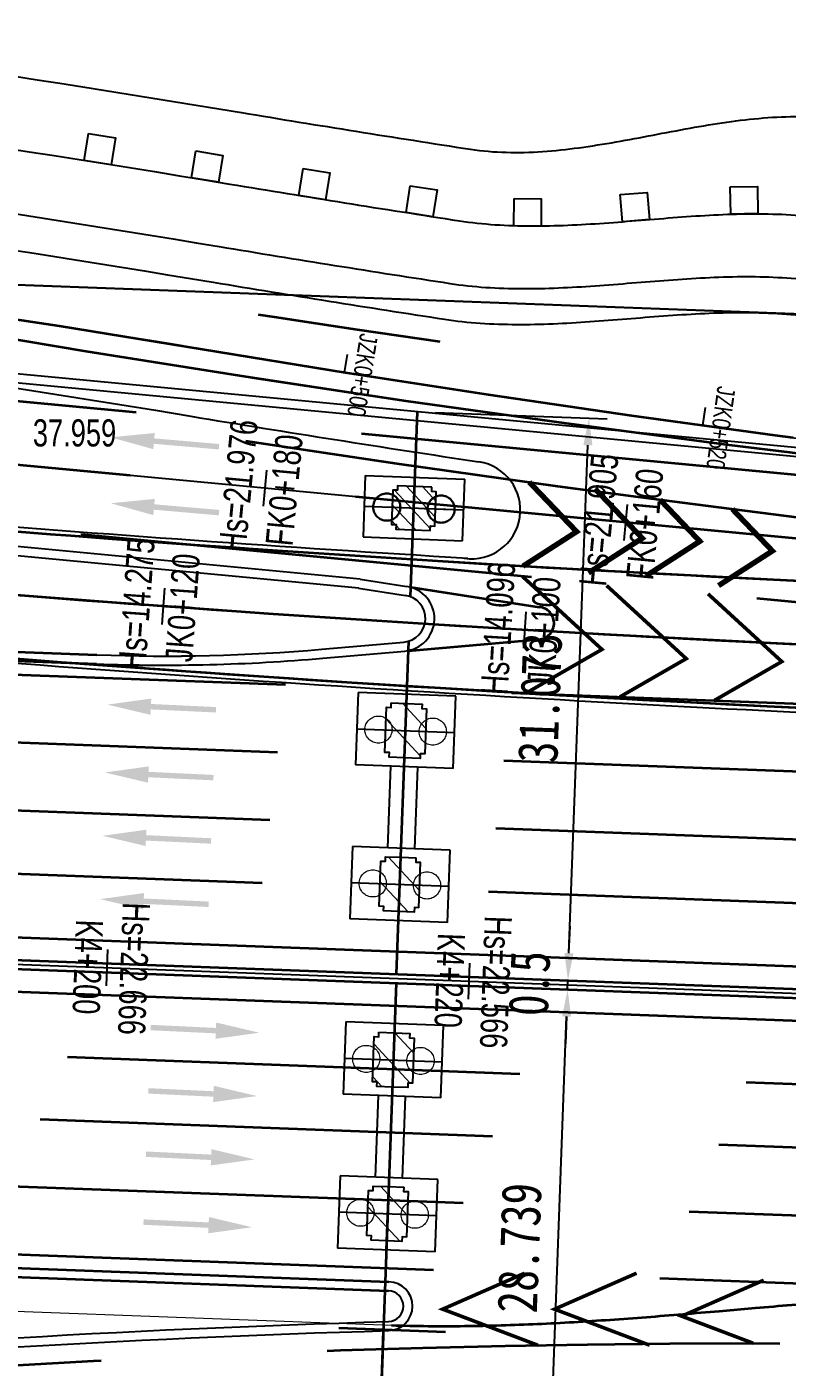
# Model space of a CAD drawing. Extents: x 0 to 558779, y 0 to 2762081.
# Drawn here: x 520417.3 to 520459.3, y 2757601.4 to 2757675.4 of the extents above; entities that cross this region are included whole.
import ezdxf
from ezdxf.enums import TextEntityAlignment as Align

# ---------------------------------------------------------------- set-up
doc = ezdxf.new("R2010")
doc.units = 0
doc.header["$LTSCALE"] = 20
doc.header["$PDMODE"] = 34
for name, pattern in [('ACAD_ISO03W100', [30, 12, -18]), ('CENTER', [2, 1.25, -0.25, 0.25, -0.25]), ('DASHED', [19.05, 12.7, -6.35]), ('HIDDEN', [0.375, 0.25, -0.125])]:
    doc.linetypes.add(name, pattern=pattern)
for name, color, linetype in [('0JT-地面箭头', 255, 'Continuous'), ('B-标线', 8, 'Continuous'), ('B-标线 地面', 46, 'Continuous'), ('DL-中心线', 10, 'Continuous'), ('DL-人行道边线', 1, 'Continuous'), ('DL-树池', 110, 'Continuous'), ('DL-非机动车道边线', 6, 'Continuous'), ('L-主桥边线', 240, 'Continuous'), ('L-洛秀互通匝道边线', 140, 'Continuous'), ('L-脊线', 222, 'Continuous'), ('L-辅路绿化带', 3, 'Continuous'), ('Pile-JZ', 7, 'Continuous'), ('QL-主线桥墩', 191, 'Continuous'), ('QL-桥跨数值', 6, 'Continuous'), ('RD-红线', 230, 'Continuous'), ('XW_2022', 7, 'Continuous'), ('XW_F', 7, 'Continuous'), ('XW_J', 7, 'Continuous'), ('XW_JZ', 7, 'Continuous'), ('XW_JZ-江城大道左辅路', 7, 'Continuous'), ('YD-G1', 3, 'Continuous'), ('主线墩中心线', 6, 'Continuous'), ('主线墩号', 1, 'Continuous'), ('主线桥宽', 4, 'Continuous'), ('桩号-2022', 7, 'Continuous'), ('桩号-F', 7, 'Continuous'), ('桩号-J', 7, 'Continuous'), ('点划线', 6, 'CENTER'), ('粗实线', 1, 'Continuous'), ('设计高-2022', 7, 'Continuous'), ('设计高-F', 7, 'Continuous'), ('设计高-J', 7, 'Continuous'), ('设计高-地面高-2022', 7, 'Continuous'), ('设计高-地面高-F', 7, 'Continuous'), ('设计高-地面高-J', 7, 'Continuous')]:
    doc.layers.add(name, color=color, linetype=linetype)
for name, color, linetype, lineweight in [('构造粗虚', 2, 'DASHED', 30), ('构造细实', 5, 'Continuous', 15), ('细线', 3, 'Continuous', 18), ('细虚线', 2, 'DASHED', 15)]:
    doc.layers.add(name, color=color, linetype=linetype, lineweight=lineweight)
doc.styles.get("Standard").update_dxf_attribs({"font": 'fsdb_e.shx', "width": 0.7, "bigfont": 'hzdx.shx'})
doc.styles.add('仿宋', font='simfang_0.ttf', dxfattribs={"width": 0.8})
doc.dimstyles.new('跨度', dxfattribs={"dimscale": 2, "dimtxt": 2.2, "dimasz": 1.5, "dimexe": 1, "dimexo": 1, "dimgap": 1, "dimtad": 1, "dimdec": 3, "dimzin": 9, "dimdsep": 46, "dimtxsty": '仿宋', "dimcen": 0, "dimclrd": 4, "dimclre": 4, "dimclrt": 256, "dimadec": 0, "dimazin": 3, "dimtfac": 1, "dimtdec": 3, "dimtix": 1, "dimtmove": 2, "dimatfit": 3, "dimfxl": 1, "dimtolj": 1, "dimtzin": 0, "dimarcsym": 2})

# ---------------------------------------------------------------- blocks, each defined once
blk = doc.blocks.new('shuchi01')
at = {"layer": 'DL-树池', "color": 3}
blk.add_lwpolyline([(-0.75, 1.5), (0.75, 1.5), (0.75, 0), (-0.75, 0)], close=True, dxfattribs=at)
blk = doc.blocks.new('E40')
at = {"layer": '构造细实'}
h = blk.add_hatch(dxfattribs=at)
h.set_pattern_fill('ANSI31', color=4, scale=0.4, style=0)
h.set_pattern_definition([(45, (-456.4983, -204.118), (-0.8980256, 0.8980256), [])])
h.paths.add_polyline_path([(5.25, 0.85), (5.25, 0), (5.25, -0.85), (5, -0.85), (5, -1.1), (2.5, -1.1), (2.5, -0.85), (2.25, -0.85), (2.25, 0), (2.25, 0.85), (2.5, 0.85), (2.5, 1.1), (5, 1.1), (5, 0.85)])
h.paths.add_polyline_path([(-6, -1.1), (-6, -0.85), (-6.25, -0.85), (-6.25, 0), (-6.25, 0.85), (-6, 0.85), (-6, 1.1), (-3.5, 1.1), (-3.5, 0.85), (-3.25, 0.85), (-3.25, 0), (-3.25, -0.85), (-3.5, -0.85), (-3.5, -1.1)])
at = {"layer": '点划线', "ltscale": 0.3}
for p, q in [((-4.75, 2.7), (-4.75, -2.7)), ((3.75, 2.7), (3.75, -2.7)), ((-6.75, 0), (5.75, 0))]:
    blk.add_line(p, q, dxfattribs=at)
at = {"layer": '粗实线'}
for p, q in [((-6.75, -2.7), (-6.75, 2.7)), ((-2.75, 2.7), (-6.75, 2.7)), ((-2.75, -2.7), (-2.75, 2.7)), ((1.75, -2.7), (1.75, 2.7)), ((5.75, 2.7), (1.75, 2.7)), ((5.75, -2.7), (5.75, 2.7)), ((-2.75, 0.75), (1.75, 0.75)), ((-2.75, -0.75), (1.75, -0.75)), ((-6.75, -2.7), (-2.75, -2.7)), ((1.75, -2.7), (5.75, -2.7))]:
    blk.add_line(p, q, dxfattribs=at)
at = {"layer": '粗实线', "color": 4}
for points in [[(-6, -1.1), (-6, -0.85), (-6.25, -0.85), (-6.25, 0), (-6.25, 0.85), (-6, 0.85), (-6, 1.1), (-3.5, 1.1), (-3.5, 0.85), (-3.25, 0.85), (-3.25, 0), (-3.25, -0.85)], [(-6, -1.1), (-3.5, -1.1), (-3.5, -0.85), (-3.25, -0.85)]]:
    blk.add_lwpolyline(points, dxfattribs=at)
blk.add_lwpolyline([(5.25, 0.85), (5.25, 0), (5.25, -0.85), (5, -0.85), (5, -1.1), (2.5, -1.1), (2.5, -0.85), (2.25, -0.85), (2.25, 0), (2.25, 0.85), (2.5, 0.85), (2.5, 1.1), (5, 1.1), (5, 0.85)], close=True, dxfattribs=at)
at = {"layer": '细虚线', "ltscale": 5}
for centre in [(-4.75, 1.5), (3.75, 1.5), (-4.75, -1.5), (3.75, -1.5)]:
    blk.add_circle(centre, 0.75, dxfattribs=at)
blk = doc.blocks.new('*D1527')
at = {"layer": 'DEFPOINTS', "color": 0}
for p in [(3416.84, -377.308), (3426.305, -377.66), (3415.77, -406.027)]:
    blk.add_point(p, dxfattribs=at)
at = {"layer": '主线桥宽', "color": 4, "lineweight": -2}
for p, q in [((3417.84, -377.345), (3427.305, -377.698)), ((3425.291, -404.88), (3426.249, -379.159)), ((3416.769, -406.064), (3426.235, -406.416))]:
    blk.add_line(p, q, dxfattribs=at)
at = {"layer": '主线桥宽', "color": 4}
for points in [[(3426.499, -379.169), (3426, -379.15), (3426.305, -377.66)], [(3425.041, -404.871), (3425.541, -404.89), (3425.235, -406.379)]]:
    blk.add_solid(points, dxfattribs=at)
at = {"layer": '主线桥宽', "insert": (3423.653, -391.941), "char_height": 2.2, "attachment_point": 5, "rotation": 87.86625, "style": '仿宋'}
blk.add_mtext('\\A1;28.739', dxfattribs=at)
blk = doc.blocks.new('*D1554')
at = {"layer": 'DEFPOINTS', "color": 0}
for p in [(3416.859, -376.808), (3416.84, -377.308), (3426.324, -377.161)]:
    blk.add_point(p, dxfattribs=at)
at = {"layer": '主线桥宽', "color": 4, "lineweight": -2}
for p, q in [((3426.38, -375.662), (3426.436, -374.163)), ((3417.84, -377.345), (3427.305, -377.698)), ((3417.858, -376.845), (3427.323, -377.198)), ((3426.305, -377.66), (3426.324, -377.161)), ((3426.249, -379.159), (3426.194, -380.658))]:
    blk.add_line(p, q, dxfattribs=at)
at = {"layer": '主线桥宽', "color": 4}
for points in [[(3426.13, -375.652), (3426.63, -375.671), (3426.324, -377.161)], [(3426.499, -379.169), (3426, -379.15), (3426.305, -377.66)]]:
    blk.add_solid(points, dxfattribs=at)
at = {"layer": '主线桥宽', "insert": (3424.197, -377.332), "char_height": 2.2, "attachment_point": 5, "rotation": 87.86625, "style": '仿宋'}
blk.add_mtext('\\A1;0.5', dxfattribs=at)
blk = doc.blocks.new('*D1555')
at = {"layer": 'DEFPOINTS', "color": 0}
for p in [(3418.016, -345.757), (3427.481, -346.109), (3416.859, -376.808)]:
    blk.add_point(p, dxfattribs=at)
at = {"layer": '主线桥宽', "color": 4, "lineweight": -2}
for p, q in [((3419.015, -345.794), (3428.48, -346.147)), ((3426.38, -375.662), (3427.425, -347.608)), ((3417.858, -376.845), (3427.323, -377.198))]:
    blk.add_line(p, q, dxfattribs=at)
at = {"layer": '主线桥宽', "color": 4}
for points in [[(3427.675, -347.618), (3427.175, -347.599), (3427.481, -346.109)], [(3426.13, -375.652), (3426.63, -375.671), (3426.324, -377.161)]]:
    blk.add_solid(points, dxfattribs=at)
at = {"layer": '主线桥宽', "insert": (3424.785, -361.556), "char_height": 2.2, "attachment_point": 5, "rotation": 87.86625, "style": '仿宋'}
blk.add_mtext('\\A1;31.073', dxfattribs=at)
blk = doc.blocks.new('独柱墩20220927')
at = {"layer": '构造细实'}
h = blk.add_hatch(dxfattribs=at)
h.set_pattern_fill('ANSI31', color=4, scale=0.2, style=0)
h.paths.add_polyline_path([(0, 1.2), (-0.95, 1.2), (-0.95, 0.95), (-1.2, 0.95), (-1.2, 0), (0, 0)])
h.paths.add_polyline_path([(0, 0), (1.2, 0), (1.2, 0.95), (0.95, 0.95), (0.95, 1.2), (0, 1.2)])
h.paths.add_polyline_path([(-1.2, 0), (-1.2, -0.95), (-0.95, -0.95), (-0.95, -1.2), (0, -1.2), (0, 0)])
h.paths.add_polyline_path([(0, -1.2), (0.95, -1.2), (0.95, -0.95), (1.2, -0.95), (1.2, 0), (0, 0)])
at = {"layer": '构造粗虚', "ltscale": 5}
for centre in [(0, 1.5), (0, -1.5)]:
    blk.add_circle(centre, 0.75, dxfattribs=at)
at = {"layer": '点划线', "ltscale": 29.527559}
for p, q in [((0, 2.75), (0, -2.75)), ((-1.7, 0), (1.7, 0)), ((0, -0.583), (0, -2.167))]:
    blk.add_line(p, q, dxfattribs=at)
at = {"layer": '粗实线'}
for p, q in [((-1.7, 2.75), (-1.7, -2.75)), ((1.7, 2.75), (-1.7, 2.75)), ((1.7, 2.75), (1.7, -2.75)), ((-1.7, -2.75), (1.7, -2.75))]:
    blk.add_line(p, q, dxfattribs=at)
blk.add_lwpolyline([(1.2, -0.95), (1.2, 0), (1.2, 0.95), (0.95, 0.95), (0.95, 1.2), (-0.95, 1.2), (-0.95, 0.95), (-1.2, 0.95), (-1.2, 0), (-1.2, -0.95), (-0.95, -0.95), (-0.95, -1.2), (0.95, -1.2), (0.95, -0.95)], close=True, dxfattribs=at)
blk = doc.blocks.new('主线桥墩10.09')
at = {"layer": 'L-主桥边线'}
for p, q in [((3412.7401, -358.87), (3417.2644, -358.4748)), ((3415.7702, -406.0265), (3416.1247, -396.5116))]:
    blk.add_line(p, q, dxfattribs=at)
at = {"layer": 'L-主桥边线', "color": 3, "lineweight": 35}
for points in [[(1927.5544, -306.876), (1927.5544, -306.876, 0.0200316), (2286.8826, -334.7071), (3681.6686, -386.6743)], [(1927.4958, -307.3726, 0.0200316), (2286.864, -335.2068), (3681.65, -387.174)]]:
    blk.add_lwpolyline(points, format="xyb", dxfattribs=at)
at = {"layer": 'L-主桥边线', "lineweight": 35, "ltscale": 2, "flags": 128}
for points in [[(3015.7705, -344.8524), (3400.3165, -359.1798)], [(2356.2377, -354.8033), (3416.4211, -394.3038)]]:
    blk.add_lwpolyline(points, dxfattribs=at)
at = {"layer": 'L-主桥边线', "flags": 128}
for points in [[(3418.2311, -345.7772), (3418.0157, -345.7568)], [(3574.9001, -360.6139), (3418.2311, -345.7772)]]:
    blk.add_lwpolyline(points, dxfattribs=at)
at = {"layer": 'L-主桥边线'}
for centre, radius, start, end in [((3417.1513, -357.1798), 1.3, 274.991267, 81.156558), ((3404.0397, -259.2492), 100, 267.866251, 274.991267), ((3416.3895, -395.1532), 0.85, 271.672067, 87.866251)]:
    blk.add_arc(centre, radius, start, end, dxfattribs=at)
at = {"layer": '主线墩中心线', "linetype": 'CENTER', "lineweight": 35}
for p, q in [((3417.6351, -355.9732), (3418.0157, -345.7568)), ((3416.8588, -376.808), (3417.544, -358.419)), ((3416.8402, -377.3076), (3415.6144, -410.2077))]:
    blk.add_line(p, q, dxfattribs=at)
at = {"layer": '主线墩号', "rotation": 87.86625111497356}
for p in [(3417.22, -367.1139), (3416.5423, -385.3021)]:
    blk.add_blockref('E40', p, dxfattribs=at)
at = {"layer": '细线', "rotation": 87.86625114163546}
blk.add_blockref('独柱墩20220927', (3417.8175, -351.0758), dxfattribs=at)
at = {"layer": '主线桥宽'}
for base, p1, p2, picture, middle in [((3427.4809, -346.1095), (3416.8588, -376.808), (3418.0157, -345.7568), '*D1555', (3424.785, -361.5562)), ((3426.324, -377.1606), (3416.8402, -377.3076), (3416.8588, -376.808), '*D1554', (3424.1973, -377.3316))]:
    dim = blk.add_linear_dim(base=base, p1=p1, p2=p2, angle=267.866251, dimstyle='跨度', override={"dimscale": 1, "dimfxl": 0.6}, dxfattribs=at)
    dim.commit()
    dim.dimension.update_dxf_attribs({"geometry": picture, "text_midpoint": middle})
dim = blk.add_aligned_dim(p1=(3415.7702, -406.0265), p2=(3416.8402, -377.3076), distance=-9.4717, dimstyle='跨度', override={"dimscale": 1, "dimfxl": 0.6}, dxfattribs=at)
dim.commit()
dim.dimension.update_dxf_attribs({"geometry": '*D1527', "text_midpoint": (3423.653, -391.9408)})

msp = doc.modelspace()

# ---------------------------------------------------------------- hatches: boundary and pattern name
at = {"layer": '0JT-地面箭头', "linetype": 'ACAD_ISO03W100'}
for points in [[(520421.937, 2757652.727), (520424.289, 2757652.072), (520424.315, 2757652.371), (520427.901, 2757652.06), (520427.927, 2757652.359), (520424.341, 2757652.67), (520424.367, 2757652.968)], [(520421.937, 2757649.087), (520424.289, 2757648.431), (520424.315, 2757648.73), (520427.901, 2757648.419), (520427.927, 2757648.718), (520424.341, 2757649.029), (520424.367, 2757649.328)], [(520421.755, 2757637.965), (520424.131, 2757637.402), (520424.145, 2757637.701), (520427.741, 2757637.53), (520427.756, 2757637.83), (520424.16, 2757638.001), (520424.174, 2757638.301)], [(520421.616, 2757634.218), (520423.992, 2757633.654), (520424.006, 2757633.954), (520427.602, 2757633.783), (520427.616, 2757634.082), (520424.02, 2757634.254), (520424.034, 2757634.553)], [(520421.485, 2757630.72), (520423.861, 2757630.157), (520423.876, 2757630.456), (520427.471, 2757630.285), (520427.486, 2757630.585), (520423.89, 2757630.756), (520423.904, 2757631.056)], [(520421.355, 2757627.223), (520423.731, 2757626.659), (520423.745, 2757626.959), (520427.341, 2757626.788), (520427.355, 2757627.087), (520423.759, 2757627.258), (520423.774, 2757627.558)], [(520430.137, 2757619.845), (520427.761, 2757620.408), (520427.747, 2757620.109), (520424.151, 2757620.28), (520424.137, 2757619.98), (520427.733, 2757619.809), (520427.719, 2757619.509)], [(520430.007, 2757616.347), (520427.631, 2757616.911), (520427.617, 2757616.611), (520424.021, 2757616.782), (520424.007, 2757616.482), (520427.603, 2757616.311), (520427.588, 2757616.012)], [(520429.877, 2757612.849), (520427.501, 2757613.413), (520427.486, 2757613.113), (520423.891, 2757613.285), (520423.876, 2757612.985), (520427.472, 2757612.814), (520427.458, 2757612.514)], [(520429.737, 2757609.102), (520427.361, 2757609.666), (520427.347, 2757609.366), (520423.751, 2757609.537), (520423.737, 2757609.237), (520427.333, 2757609.066), (520427.318, 2757608.767)]]:
    msp.add_hatch(color=256, dxfattribs=at).paths.add_polyline_path(points)

# ---------------------------------------------------------------- linework, layer by layer
at = {"layer": 'B-标线', "linetype": 'HIDDEN', "lineweight": 35, "ltscale": 5}
for p, q in [((520438.515, 2757644.459), (520445.6, 2757643.357)), ((520438.384, 2757640.941), (520445.482, 2757641.561))]:
    msp.add_line(p, q, dxfattribs=at)
at = {"layer": 'B-标线', "linetype": 'HIDDEN', "lineweight": 35, "ltscale": 5, "flags": 128}
for points in [[(516322.438, 2758316.933), (516956.171, 2758023.087, 0.079369), (517564.823, 2757850.856), (518947.799, 2757687.806, 0.020032), (519307.547, 2757659.942), (521003.552, 2757596.752)], [(516320.965, 2758313.758), (516954.699, 2758019.912, 0.079369), (517564.414, 2757847.38), (518947.39, 2757684.33, 0.020032), (519307.417, 2757656.444), (521003.422, 2757593.254)], [(516319.388, 2758310.356), (516953.121, 2758016.51, 0.079369), (517563.975, 2757843.656), (518946.951, 2757680.605, 0.020032), (519307.277, 2757652.697), (521003.282, 2757589.507)], [(516317.81, 2758306.954), (516951.544, 2758013.108, 0.079369), (517563.535, 2757839.932), (518946.511, 2757676.881, 0.020032), (519307.137, 2757648.95), (521003.142, 2757585.76)], [(520609.666, 2757632.942), (520351.861, 2757657.357, 0.014295), (520266.291, 2757662.998), (520121.205, 2757668.404, -0.000386), (520115.653, 2757668.613, -0.001157), (520110.102, 2757668.84, -0.001929), (520104.553, 2757669.101, -0.002701), (520099.006, 2757669.414, -0.003472), (520093.464, 2757669.795, -0.004244), (520087.928, 2757670.261, -0.005015), (520082.402, 2757670.83, -0.005787), (520076.889, 2757671.518, -0.006559), (520071.395, 2757672.342, -0.006945), (520066.2, 2757673.265, -0.006945), (520061.484, 2757674.239, -0.006945), (520057.146, 2757675.262, -0.006945), (520053.117, 2757676.331, -0.006945), (520049.348, 2757677.444, -0.006945), (520045.803, 2757678.598, -0.006945), (520042.456, 2757679.793, -0.006945), (520039.284, 2757681.025, -0.006945), (520036.271, 2757682.293, -0.006945), (520033.402, 2757683.594, -0.006945), (520030.667, 2757684.929, -0.006945), (520028.056, 2757686.293, -0.006945), (520025.56, 2757687.687, -0.003472), (520024.353, 2757688.395, -0.241172), (519975.908, 2757765.624, -0.001215), (519975.867, 2757766.111, -0.002431), (519975.789, 2757767.109, -0.002431), (519975.72, 2757768.138, -0.002431), (519975.658, 2757769.201, -0.002431), (519975.605, 2757770.303, -0.002431), (519975.562, 2757771.446, -0.002431), (519975.528, 2757772.636, -0.002431), (519975.504, 2757773.88, -0.002431), (519975.492, 2757775.185, -0.002431), (519975.493, 2757776.56, -0.002431), (519975.508, 2757778.019, -0.002431), (519975.539, 2757779.579, -0.002431), (519975.59, 2757781.264, -0.002431), (519975.663, 2757783.109, -0.002296), (519975.758, 2757785.051, -0.002025), (519975.87, 2757786.993, -0.001755), (519975.996, 2757788.933, -0.001485), (519976.136, 2757790.872, -0.001215), (519976.285, 2757792.811, -0.000945), (519976.444, 2757794.749, -0.000675), (519976.608, 2757796.686, -0.000405), (519976.776, 2757798.624, -0.000135), (519976.947, 2757800.561, -0.000023), (519977.118, 2757802.497, -0.000068), (519977.29, 2757804.434, -0.000113), (519977.462, 2757806.371, -0.000158), (519977.635, 2757808.308, -0.000203), (519977.809, 2757810.244, -0.000248), (519977.986, 2757812.181, -0.000293), (519978.164, 2757814.117, -0.000338), (519978.345, 2757816.053, -0.000383), (519978.528, 2757817.989, -0.000405), (519978.706, 2757819.827, -0.000405), (519978.87, 2757821.505, -0.000405), (519979.025, 2757823.057, -0.000405), (519979.172, 2757824.509, -0.000405), (519979.313, 2757825.877, -0.000405), (519979.449, 2757827.175, -0.000405), (519979.58, 2757828.412, -0.000405), (519979.708, 2757829.596, -0.000405), (519979.833, 2757830.733, -0.000405), (519979.955, 2757831.829, -0.000405), (519980.074, 2757832.887, -0.000405), (519980.191, 2757833.912, -0.000405), (519980.307, 2757834.906, -0.000203), (519980.364, 2757835.392, -0.042599), (520000.875, 2757935.361)], [(520609.996, 2757636.427), (520352.191, 2757660.841, 0.014295), (520266.421, 2757666.495), (520121.335, 2757671.901, -0.000386), (520115.788, 2757672.111, -0.001157), (520110.253, 2757672.337, -0.001929), (520104.731, 2757672.597, -0.002701), (520099.222, 2757672.907, -0.003472), (520093.728, 2757673.285, -0.004244), (520088.251, 2757673.746, -0.005015), (520082.795, 2757674.308, -0.005787), (520077.363, 2757674.986, -0.006559), (520071.96, 2757675.796, -0.006945), (520066.86, 2757676.702, -0.006945), (520062.24, 2757677.657, -0.006945), (520057.996, 2757678.657, -0.006945), (520054.061, 2757679.701, -0.006945), (520050.385, 2757680.786, -0.006945), (520046.933, 2757681.911, -0.006945), (520043.677, 2757683.073, -0.006945), (520040.596, 2757684.269, -0.006945), (520037.673, 2757685.499, -0.006945), (520034.893, 2757686.761, -0.006945), (520032.245, 2757688.053, -0.006945), (520029.72, 2757689.372, -0.006945), (520027.309, 2757690.719, -0.003472), (520026.145, 2757691.402, -0.241172), (519979.395, 2757765.928, -0.001215), (519979.355, 2757766.398, -0.002431), (519979.28, 2757767.362, -0.002431), (519979.213, 2757768.357, -0.002431), (519979.153, 2757769.386, -0.002431), (519979.102, 2757770.454, -0.002431), (519979.06, 2757771.563, -0.002431), (519979.027, 2757772.719, -0.002431), (519979.004, 2757773.929, -0.002431), (519978.992, 2757775.2, -0.002431), (519978.993, 2757776.541, -0.002431), (519979.008, 2757777.966, -0.002431), (519979.038, 2757779.492, -0.002431), (519979.088, 2757781.142, -0.002431), (519979.159, 2757782.954, -0.002296), (519979.253, 2757784.864, -0.002025), (519979.363, 2757786.777, -0.001755), (519979.488, 2757788.693, -0.001485), (519979.626, 2757790.611, -0.001215), (519979.774, 2757792.533, -0.000945), (519979.931, 2757794.458, -0.000675), (519980.095, 2757796.386, -0.000405), (519980.263, 2757798.317, -0.000135), (519980.434, 2757800.252, -0.000023), (519980.605, 2757802.189, -0.000068), (519980.776, 2757804.125, -0.000113), (519980.948, 2757806.061, -0.000158), (519981.121, 2757807.995, -0.000203), (519981.295, 2757809.929, -0.000248), (519981.471, 2757811.862, -0.000293), (519981.649, 2757813.794, -0.000338), (519981.829, 2757815.725, -0.000383), (519982.013, 2757817.656, -0.000405), (519982.189, 2757819.489, -0.000405), (519982.353, 2757821.16, -0.000405), (519982.507, 2757822.707, -0.000405), (519982.654, 2757824.153, -0.000405), (519982.794, 2757825.515, -0.000405), (519982.93, 2757826.808, -0.000405), (519983.06, 2757828.039, -0.000405), (519983.188, 2757829.217, -0.000405), (519983.312, 2757830.349, -0.000405), (519983.433, 2757831.439, -0.000405), (519983.552, 2757832.492, -0.000405), (519983.668, 2757833.511, -0.000405), (519983.783, 2757834.499, -0.000203), (519983.84, 2757834.983, -0.042599), (520004.231, 2757934.369, -0.042599)], [(518722.616, 2757735.5), (518950.258, 2757708.661, 0.020032), (519308.329, 2757680.927), (521004.334, 2757617.737)], [(518722.177, 2757731.776), (518949.819, 2757704.937, 0.020032), (519308.189, 2757677.18), (521004.194, 2757613.99)], [(518721.738, 2757728.051), (518949.38, 2757701.213, 0.020032), (519308.05, 2757673.433), (521004.055, 2757610.243)], [(518721.328, 2757724.575), (518948.97, 2757697.737, 0.020032), (519307.919, 2757669.935), (521003.924, 2757606.745)], [(520557.173, 2757634.398), (520351.531, 2757653.872, 0.014295), (520266.161, 2757659.5), (520121.076, 2757664.906)], [(520511.027, 2757639.284), (520476.679, 2757640.564, -0.012224), (520403.486, 2757645.085, 0.012224), (520330.293, 2757649.606), (520071.505, 2757659.248, 0.004337), (520036.824, 2757660.239, 0.004041)], [(519984.445, 2757610.925, 0.01718), (520056.154, 2757605.782), (520291.573, 2757597.011, 0.032122), (520393.772, 2757599.769, -0.025867), (520466.458, 2757602.64), (520590.997, 2757601.115)]]:
    msp.add_lwpolyline(points, format="xyb", dxfattribs=at)
at = {"layer": 'B-标线', "lineweight": 35, "flags": 128}
for points in [[(518725.387, 2757720.573), (518948.561, 2757694.261, 0.020032), (519307.789, 2757666.438), (521003.794, 2757603.247)], [(518725.036, 2757717.593), (518948.209, 2757691.282, 0.020032), (519307.677, 2757663.44), (521003.682, 2757600.25)], [(520511.158, 2757642.782), (520476.81, 2757644.062, -0.012224), (520403.787, 2757648.572, 0.012224), (520330.424, 2757653.103), (520071.636, 2757662.745, 0.005074), (520030.985, 2757663.847, 0.005074)], [(520510.897, 2757635.787), (520476.549, 2757637.066, -0.012224), (520403.185, 2757641.598, 0.012224), (520330.163, 2757646.108), (520071.375, 2757655.75, 0.009271), (519997.356, 2757657.134, -0.009271), (519923.077, 2757658.523, -0.009271)]]:
    msp.add_lwpolyline(points, format="xyb", dxfattribs=at)
at = {"layer": 'B-标线', "const_width": 0.2}
for points in [[(520444.663, 2757645.053), (520449.061, 2757641.015), (520444.841, 2757638.583)], [(520449.318, 2757644.542), (520453.715, 2757640.504), (520450.046, 2757638.389)], [(520454.919, 2757644.081), (520458.992, 2757640.342), (520455.267, 2757638.195)], [(520444.794, 2757606.563), (520440.264, 2757604.576), (520445.519, 2757602.585)], [(520450.972, 2757606.563), (520446.442, 2757604.576), (520451.697, 2757602.585)], [(520457.992, 2757606.177), (520453.462, 2757604.19), (520457.414, 2757602.693)]]:
    msp.add_lwpolyline(points, dxfattribs=at)
at = {"layer": 'B-标线', "linetype": 'HIDDEN', "lineweight": 35, "ltscale": 5}
msp.add_arc((520445.515, 2757642.461), 0.9, 267.86625, 84.59019, dxfattribs=at)
at = {"layer": 'B-标线 地面', "linetype": 'HIDDEN', "lineweight": 35, "ltscale": 10}
msp.add_line((520359.589, 2757606.335), (520440.421, 2757603.323), dxfattribs=at)
at = {"layer": 'B-标线 地面', "linetype": 'HIDDEN', "lineweight": 35, "ltscale": 10, "flags": 128}
for points in [[(520355.939, 2757670.708, -0.019936), (520403.573, 2757663.976, 0.00929), (520440.117, 2757658.016, 0.00929)], [(520355.588, 2757667.225, -0.019936), (520402.945, 2757660.533, 0.035768), (520544.989, 2757645.024), (520594.104, 2757643.194)], [(520355.236, 2757663.743, -0.019936), (520402.318, 2757657.089, 0.035768), (520544.859, 2757641.527), (520593.974, 2757639.697)], [(520544.859, 2757641.526), (520476.81, 2757644.062, -0.012224), (520403.787, 2757648.572, 0.003094), (520385.24, 2757650.058, 0.003094)], [(520544.729, 2757638.029), (520476.679, 2757640.564, -0.012224), (520403.486, 2757645.085, 0.003094), (520384.982, 2757646.567, 0.003094)], [(520544.598, 2757634.531), (520476.549, 2757637.066, -0.012224), (520403.185, 2757641.598, 0.003094), (520384.724, 2757643.077, 0.003094)]]:
    msp.add_lwpolyline(points, format="xyb", dxfattribs=at)
at = {"layer": 'B-标线 地面', "lineweight": 35, "ltscale": 10, "const_width": 0.3, "flags": 128}
for points in [[(520445.051, 2757650.251), (520447.662, 2757647.519), (520444.688, 2757645.604)], [(520448.676, 2757649.888), (520451.287, 2757647.156), (520448.313, 2757645.241)], [(520452.271, 2757649.281), (520454.464, 2757646.986), (520451.49, 2757645.071)], [(520456.257, 2757648.768), (520458.471, 2757646.452), (520455.497, 2757644.538)]]:
    msp.add_lwpolyline(points, dxfattribs=at)
at = {"layer": 'DL-中心线', "linetype": 'CENTER', "lineweight": 35, "ltscale": 5, "flags": 128}
for points in [[(520609.666, 2757632.942), (520351.861, 2757657.357, 0.014295), (520266.291, 2757662.998), (520121.205, 2757668.404, -0.000386), (520115.653, 2757668.613, -0.001157), (520110.102, 2757668.84, -0.001929), (520104.553, 2757669.101, -0.002701), (520099.006, 2757669.414, -0.003472), (520093.464, 2757669.795, -0.004244), (520087.928, 2757670.261, -0.005015), (520082.402, 2757670.83, -0.005787), (520076.889, 2757671.518, -0.006559), (520071.395, 2757672.342, -0.006945), (520066.2, 2757673.265, -0.006945), (520061.484, 2757674.239, -0.006945), (520057.146, 2757675.262, -0.006945), (520053.117, 2757676.331, -0.006945), (520049.348, 2757677.444, -0.006945), (520045.803, 2757678.598, -0.006945), (520042.456, 2757679.793, -0.006945), (520039.284, 2757681.025, -0.006945), (520036.271, 2757682.293, -0.006945), (520033.402, 2757683.594, -0.006945), (520030.667, 2757684.929, -0.006945), (520028.056, 2757686.293, -0.006945), (520025.56, 2757687.687, -0.003472), (520024.353, 2757688.395, -0.241172), (519975.908, 2757765.624, -0.001215), (519975.867, 2757766.111, -0.002431), (519975.789, 2757767.109, -0.002431), (519975.72, 2757768.138, -0.002431), (519975.658, 2757769.201, -0.002431), (519975.605, 2757770.303, -0.002431), (519975.562, 2757771.446, -0.002431), (519975.528, 2757772.636, -0.002431), (519975.504, 2757773.88, -0.002431), (519975.492, 2757775.185, -0.002431), (519975.493, 2757776.56, -0.002431), (519975.508, 2757778.019, -0.002431), (519975.539, 2757779.579, -0.002431), (519975.59, 2757781.264, -0.002431), (519975.663, 2757783.109, -0.002296), (519975.758, 2757785.051, -0.002025), (519975.87, 2757786.993, -0.001755), (519975.996, 2757788.933, -0.001485), (519976.136, 2757790.872, -0.001215), (519976.285, 2757792.811, -0.000945), (519976.444, 2757794.749, -0.000675), (519976.608, 2757796.686, -0.000405), (519976.776, 2757798.624, -0.000135), (519976.947, 2757800.561, -0.000023), (519977.118, 2757802.497, -0.000068), (519977.29, 2757804.434, -0.000113), (519977.462, 2757806.371, -0.000158), (519977.635, 2757808.308, -0.000203), (519977.809, 2757810.244, -0.000248), (519977.986, 2757812.181, -0.000293), (519978.164, 2757814.117, -0.000338), (519978.345, 2757816.053, -0.000383), (519978.528, 2757817.989, -0.000405), (519978.706, 2757819.827, -0.000405), (519978.87, 2757821.505, -0.000405), (519979.025, 2757823.057, -0.000405), (519979.172, 2757824.509, -0.000405), (519979.313, 2757825.877, -0.000405), (519979.449, 2757827.175, -0.000405), (519979.58, 2757828.412, -0.000405), (519979.708, 2757829.596, -0.000405), (519979.833, 2757830.733, -0.000405), (519979.955, 2757831.829, -0.000405), (519980.074, 2757832.887, -0.000405), (519980.191, 2757833.912, -0.000405), (519980.307, 2757834.906, -0.000203), (519980.364, 2757835.392, -0.042599), (520000.875, 2757935.361)], [(519936.037, 2757686.063), (519964.506, 2757685.002, -0.005003), (520064.453, 2757680.276, 0.005004), (520164.421, 2757675.549), (520317.716, 2757669.838, -0.035769), (520402.945, 2757660.533, 0.035768), (520544.989, 2757645.024), (520703.493, 2757639.118)], [(519936.037, 2757686.063), (519964.506, 2757685.002, -0.005003), (520064.453, 2757680.276, 0.005004), (520164.421, 2757675.549), (520299.83, 2757670.504, -0.031984), (520426.983, 2757657.594, 0.031983), (520554.132, 2757644.684), (520703.493, 2757639.118)], [(520544.729, 2757638.029), (520476.679, 2757640.564, -0.012224), (520403.486, 2757645.085, 0.012224), (520330.293, 2757649.606), (520071.505, 2757659.248, 0.009271), (519997.356, 2757660.634, -0.009271), (519923.207, 2757662.021)]]:
    msp.add_lwpolyline(points, format="xyb", dxfattribs=at)
at = {"layer": 'DL-人行道边线'}
for points in [[(520388.954, 2757676.538, -0.010027), (520429.161, 2757670.664, 0.003243), (520441.801, 2757668.641)], [(520441.801, 2757668.641, 0.031162), (520443.771, 2757668.469, 0.023766), (520445.773, 2757668.514, 0.016596), (520447.797, 2757668.723, 0.009915), (520449.836, 2757669.044, 0.003627), (520451.88, 2757669.422, -0.002526), (520453.923, 2757669.804, -0.008842), (520455.956, 2757670.137, -0.015578), (520457.972, 2757670.368, -0.022823), (520459.966, 2757670.442, -0.030293), (520461.929, 2757670.306)]]:
    msp.add_lwpolyline(points, format="xyb", dxfattribs=at)
at = {"layer": 'DL-非机动车道边线', "flags": 128}
for points in [[(520384.084, 2757673.109, -0.011118), (520428.504, 2757666.718, 0.003243), (520441.195, 2757664.688)], [(520441.195, 2757664.688, 0.020904), (520443.166, 2757664.472, 0.016199), (520445.159, 2757664.403, 0.011557), (520447.167, 2757664.445, 0.007061), (520449.185, 2757664.563, 0.002689), (520451.207, 2757664.72, -0.001642), (520453.228, 2757664.881, -0.006029), (520455.243, 2757665.011, -0.01055), (520457.247, 2757665.073, -0.015226), (520459.235, 2757665.033, -0.019962), (520461.205, 2757664.854)]]:
    msp.add_lwpolyline(points, format="xyb", dxfattribs=at)
at = {"layer": 'L-主桥边线', "lineweight": 35, "ltscale": 2}
msp.add_line((519377.728, 2757645.069), (520437.281, 2757605.592), dxfattribs=at)
at = {"layer": 'L-主桥边线'}
for p, q in [((520433.6, 2757641.026), (520438.124, 2757641.421)), ((520433.643, 2757640.527), (520438.168, 2757640.923))]:
    msp.add_line(p, q, dxfattribs=at)
at = {"layer": 'L-主桥边线', "lineweight": 35, "ltscale": 2, "flags": 128}
for points in [[(518705.32, 2757721.176), (518948.356, 2757692.523, 0.020032), (519307.724, 2757664.689), (520702.51, 2757612.722)], [(518705.379, 2757721.673), (518948.414, 2757693.019, 0.020032), (519307.742, 2757665.188), (520702.528, 2757613.221)]]:
    msp.add_lwpolyline(points, format="xyb", dxfattribs=at)
for points in [[(520036.612, 2757654.543), (520421.158, 2757640.216)], [(520036.63, 2757655.043), (520421.176, 2757640.716)], [(519377.747, 2757645.568), (520437.3, 2757606.091)]]:
    msp.add_lwpolyline(points, dxfattribs=at)
at = {"layer": 'L-主桥边线', "flags": 128}
for points in [[(520595.76, 2757639.282), (520439.091, 2757654.118)], [(520595.713, 2757638.784), (520439.044, 2757653.621)]]:
    msp.add_lwpolyline(points, dxfattribs=at)
at = {"layer": 'L-主桥边线'}
for centre, radius, start, end in [((520438.011, 2757642.716), 1.8, 274.99127, 81.15656), ((520438.011, 2757642.716), 1.3, 274.99127, 81.15656), ((520424.9, 2757740.646), 100.5, 267.86625, 274.99127), ((520424.9, 2757740.646), 100, 267.86625, 274.99127), ((520437.249, 2757604.742), 1.35, 271.67207, 87.86625), ((520437.249, 2757604.742), 0.85, 271.67207, 87.86625)]:
    msp.add_arc(centre, radius, start, end, dxfattribs=at)
at = {"layer": 'L-洛秀互通匝道边线'}
for p, q in [((520435.701, 2757644.897), (520371.529, 2757650.974)), ((520435.639, 2757644.4), (520371.482, 2757650.476)), ((520435.701, 2757644.897), (520438.288, 2757644.494)), ((520435.624, 2757644.403), (520438.211, 2757644))]:
    msp.add_line(p, q, dxfattribs=at)
at = {"layer": 'L-洛秀互通匝道边线', "flags": 128}
for points in [[(520439.091, 2757654.118), (520352.332, 2757662.334, 0.014295), (520266.477, 2757667.994), (520121.392, 2757673.4)], [(520439.044, 2757653.621), (520352.285, 2757661.837, 0.014295), (520266.459, 2757667.495), (520121.373, 2757672.9)], [(519998.499, 2757611.033, 0.013838), (520056.21, 2757607.281), (520291.629, 2757598.51, 0.032122), (520393.635, 2757601.263, -0.015506), (520437.274, 2757603.893, -0.015506)], [(519998.452, 2757610.535, 0.013838), (520056.191, 2757606.781), (520291.61, 2757598.01, 0.032122), (520393.681, 2757600.765, -0.015506), (520437.289, 2757603.393, -0.015506)]]:
    msp.add_lwpolyline(points, format="xyb", dxfattribs=at)
at = {"layer": 'L-脊线'}
msp.add_lwpolyline([(520470.289, 2757646.141), (520438.619, 2757649.141)], dxfattribs=at)
msp.add_arc((520532.528, 2759139.524), 1500, 266.518076, 267.866251, dxfattribs=at)
at = {"layer": 'L-辅路绿化带', "lineweight": 0}
msp.add_line((520359.599, 2757606.585), (520437.437, 2757603.685), dxfattribs=at)
at = {"layer": 'L-辅路绿化带', "flags": 128}
for points in [[(520387.206, 2757669.199, -0.01023), (520427.928, 2757663.266, 0.003243), (520440.664, 2757661.228)], [(520386.958, 2757667.214, -0.01023), (520427.6, 2757661.293, 0.003243), (520440.361, 2757659.251)], [(520299.69, 2757666.757, -0.031984), (520426.367, 2757653.895, 0.004008), (520442.261, 2757651.377, 0.004008)], [(520440.664, 2757661.228, 0.020833), (520442.642, 2757661.012, 0.016145), (520444.642, 2757660.942, 0.01152), (520446.658, 2757660.983, 0.00704), (520448.683, 2757661.099, 0.002682), (520450.712, 2757661.255, -0.001635), (520452.739, 2757661.415, -0.006007), (520454.761, 2757661.544, -0.010513), (520456.772, 2757661.606, -0.015172), (520458.767, 2757661.564, -0.01989), (520460.743, 2757661.385)], [(520440.361, 2757659.251, 0.020792), (520442.343, 2757659.034, 0.016114), (520444.347, 2757658.964, 0.011499), (520446.366, 2757659.004, 0.007028), (520448.395, 2757659.12, 0.002678), (520450.428, 2757659.275, -0.001631), (520452.46, 2757659.435, -0.005995), (520454.486, 2757659.563, -0.010493), (520456.5, 2757659.624, -0.015141), (520458.5, 2757659.582, -0.019849), (520460.48, 2757659.402)], [(520441.655, 2757646.036, -0.005056), (520411.474, 2757648.179, -0.005056)], [(520510.888, 2757635.537), (520476.54, 2757636.817, -0.010938), (520410.868, 2757640.703, -0.010938)]]:
    msp.add_lwpolyline(points, format="xyb", dxfattribs=at)
at = {"layer": 'L-辅路绿化带', "lineweight": 35}
msp.add_lwpolyline([(520437.437, 2757603.685, 0.005383), (520439.457, 2757603.646, 0.004698), (520441.479, 2757603.649, 0.004554), (520443.494, 2757603.688, 0.004085), (520445.498, 2757603.761, 0.003396), (520447.504, 2757603.865, 0.002711), (520449.51, 2757603.994, 0.002029), (520451.517, 2757604.141, 0.00135), (520453.524, 2757604.303, 0.000675), (520455.532, 2757604.472), (520457.54, 2757604.645, -0.000675), (520459.547, 2757604.814, -0.00135), (520461.555, 2757604.976, -0.002029), (520463.562, 2757605.123, -0.002711), (520465.568, 2757605.252, -0.003396), (520467.573, 2757605.356, -0.004085), (520469.577, 2757605.429, -0.004777), (520471.58, 2757605.468, -0.00547), (520473.581, 2757605.465, -0.006161), (520475.581, 2757605.415)], format="xyb", dxfattribs=at)
at = {"layer": 'L-辅路绿化带'}
msp.add_arc((520441.861, 2757648.712), 2.694, 261.45709, 81.45709, dxfattribs=at)
at = {"layer": 'Pile-JZ'}
for p, q in [((520434.852, 2757656.315), (520435.009, 2757657.302)), ((520454.636, 2757653.382), (520454.772, 2757654.373))]:
    msp.add_line(p, q, dxfattribs=at)
at = {"layer": 'RD-红线'}
msp.add_lwpolyline([(520474.463, 2757658.994), (520399.934, 2757661.771)], dxfattribs=at)
at = {"layer": 'XW_2022', "color": 4}
msp.add_line((519307.733, 2757664.939), (520743.918, 2757611.429), dxfattribs=at)
msp.add_line((519307.733, 2757664.939), (520743.918, 2757611.429), dxfattribs=at)
at = {"layer": 'XW_F', "color": 4}
msp.add_line((520609.666, 2757632.942), (520351.861, 2757657.357), dxfattribs=at)
msp.add_line((520609.666, 2757632.942), (520351.861, 2757657.357), dxfattribs=at)
at = {"layer": 'XW_J', "color": 2}
msp.add_arc((520532.528, 2759139.524), 1500, 265.064872, 267.866251, dxfattribs=at)
msp.add_arc((520532.528, 2759139.524), 1500, 265.064872, 267.866251, dxfattribs=at)
at = {"layer": 'XW_JZ', "color": 2}
for centre, start, end in [((520262.598, 2756671.198), 80.538466, 87.866251), ((520591.369, 2758643.99), 260.538466, 267.866019)]:
    msp.add_arc(centre, 1000, start, end, dxfattribs=at)
at = {"layer": 'XW_JZ-江城大道左辅路', "color": 2}
for centre, start, end in [((520262.598, 2756671.198), 80.538466, 87.866251), ((520591.369, 2758643.99), 260.538466, 267.866019)]:
    msp.add_arc(centre, 1000, start, end, dxfattribs=at)
at = {"layer": 'YD-G1'}
msp.add_lwpolyline([(520634.472, 2757844.29), (520622.672, 2757860.231), (520602.632, 2757770.801), (520583.893, 2757687.18), (520564.397, 2757672.157), (520499.087, 2757674.59), (520488.015, 2757675.003), (520387.308, 2757678.755), (520399.934, 2757661.773), (520474.464, 2757658.996), (520500.615, 2757661.524), (520563.945, 2757659.164), (520571.735, 2757658.874), (520593.009, 2757675.268), (520608.576, 2757744.736), (520617.693, 2757769.414), (520634.472, 2757844.29)], close=True, dxfattribs=at)
at = {"layer": '设计高-地面高-2022'}
for p, q in [((520421.758, 2757624.433), (520421.683, 2757622.434)), ((520441.744, 2757623.688), (520441.669, 2757621.689))]:
    msp.add_line(p, q, dxfattribs=at)
at = {"layer": '设计高-地面高-F'}
for p, q in [((520430.373, 2757648.917), (520430.562, 2757650.908)), ((520450.284, 2757647.031), (520450.472, 2757649.023))]:
    msp.add_line(p, q, dxfattribs=at)
at = {"layer": '设计高-地面高-J'}
for p, q in [((520424.784, 2757642.396), (520424.927, 2757644.391)), ((520444.754, 2757641.092), (520444.871, 2757643.089))]:
    msp.add_line(p, q, dxfattribs=at)

# ---------------------------------------------------------------- block references
at = {"layer": 'DL-树池'}
for p, rotation in [((520421.217, 2757667.905), 350.9575950314314), ((520427.139, 2757666.944), 350.6169711291002), ((520433.06, 2757665.97), 350.8054789659732), ((520438.986, 2757665.029), 351.1524632419007), ((520456.924, 2757665.069), 0.9702695962781138), ((520444.945, 2757664.405), 359.4773771199378), ((520450.936, 2757664.697), 4.668398621519422)]:
    msp.add_blockref('shuchi01', p, dxfattribs=dict(at, rotation=rotation))
at = {"layer": 'QL-主线桥墩'}
msp.add_blockref('主线桥墩10.09', (517020.86, 2757999.896), dxfattribs=at)

# ---------------------------------------------------------------- texts
at = {"layer": 'Pile-JZ', "width": 0.75}
for s, rotation, p in [('JZK0+500', 260.99525, (520435.84, 2757656.158)), ('JZK0+520', 262.14117, (520455.626, 2757653.245))]:
    msp.add_text(s, height=1, rotation=rotation, dxfattribs=at).set_placement(p, align=Align.MIDDLE_CENTER)
at = {"layer": 'QL-桥跨数值', "lineweight": 35, "width": 0.75}
msp.add_text('37.959', height=1.5, dxfattribs=at).set_placement((520419.937, 2757651.773), align=Align.BOTTOM_CENTER)
msp.add_text('37.959', height=1.5, dxfattribs=at).set_placement((520419.937, 2757651.773), align=Align.BOTTOM_CENTER)
at = {"layer": '桩号-2022', "width": 0.75}
for s, p in [('K4+200', (520421.421, 2757623.445)), ('K4+220', (520441.407, 2757622.7))]:
    msp.add_text(s, height=1.5, rotation=267.86625, dxfattribs=at).set_placement(p, align=Align.TOP_CENTER)
at = {"layer": '桩号-F', "width": 0.75}
for s, p in [('FK0+180', (520430.766, 2757649.884)), ('FK0+160', (520450.677, 2757647.999))]:
    msp.add_text(s, height=1.5, rotation=84.59019, dxfattribs=at).set_placement(p, align=Align.TOP_CENTER)
at = {"layer": '桩号-J', "width": 0.75}
for s, rotation, p in [('JK0+120', 85.88368, (520425.155, 2757643.372)), ('JK0+100', 86.64762, (520445.112, 2757642.073))]:
    msp.add_text(s, height=1.5, rotation=rotation, dxfattribs=at).set_placement(p, align=Align.TOP_CENTER)
at = {"layer": '设计高-2022', "width": 0.75}
for s, p in [('Hs=22.666', (520422.02, 2757623.422)), ('Hs=22.566', (520442.006, 2757622.678))]:
    msp.add_text(s, height=1.5, rotation=267.86625, dxfattribs=at).set_placement(p, align=Align.BOTTOM_CENTER)
at = {"layer": '设计高-F', "width": 0.75}
for s, p in [('Hs=21.976', (520430.169, 2757649.941)), ('Hs=21.905', (520450.08, 2757648.055))]:
    msp.add_text(s, height=1.5, rotation=84.59019, dxfattribs=at).set_placement(p, align=Align.BOTTOM_CENTER)
at = {"layer": '设计高-J', "width": 0.75}
for s, rotation, p in [('Hs=14.275', 85.88368, (520424.556, 2757643.415)), ('Hs=14.096', 86.64762, (520444.513, 2757642.108))]:
    msp.add_text(s, height=1.5, rotation=rotation, dxfattribs=at).set_placement(p, align=Align.BOTTOM_CENTER)

doc.saveas('drawing.dxf')
